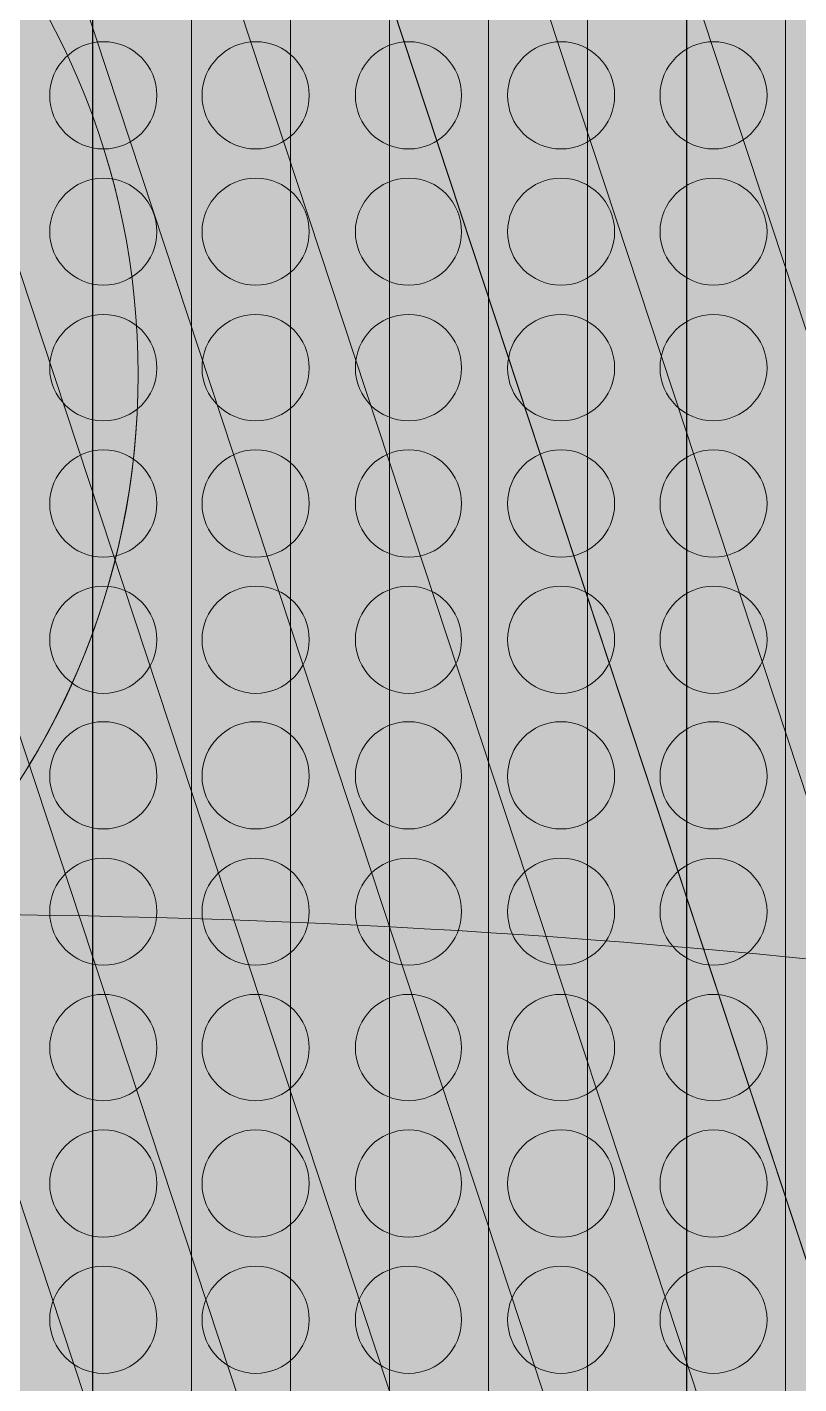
# Model space of a CAD drawing. Header units: inches. Extents: x 243 to 900, y -519 to -86.
# Drawn here: x 701.53 to 714.06, y -266.02 to -244.01 of the extents above; entities that cross this region are included whole.
import ezdxf

# ---------------------------------------------------------------- set-up
doc = ezdxf.new("R2010")
doc.units = ezdxf.units.IN
doc.header["$MEASUREMENT"] = 0
doc.layers.add('Layer 1', color=7, linetype='Continuous')

# ---------------------------------------------------------------- blocks, each defined once
blk = doc.blocks.new('block 3')
at = {"layer": 'Layer 1', "lineweight": 0}
blk.add_open_spline([(898.138, -484.267), (898.138, -494.991), (889.368, -503.763), (878.645, -503.763), (878.645, -503.763), (266.12, -503.763), (266.12, -503.763), (255.397, -503.763), (246.624, -494.991), (246.624, -484.267), (246.624, -484.267), (246.624, -108.507), (246.624, -108.507), (246.624, -97.783), (255.397, -89.011), (266.12, -89.011), (266.12, -89.011), (878.645, -89.011), (878.645, -89.011), (889.368, -89.011), (898.138, -97.783), (898.138, -108.507), (898.138, -108.507), (898.138, -484.267), (898.138, -484.267)], degree=3, knots=[0, 0, 0, 0, 1, 1, 1, 2, 2, 2, 3, 3, 3, 4, 4, 4, 5, 5, 5, 6, 6, 6, 7, 7, 7, 8, 8, 8, 8], dxfattribs=at)
blk = doc.blocks.new('block 2')
at = {"layer": 'Layer 1'}
blk.add_blockref('block 3', (0, 0), dxfattribs=at)
blk = doc.blocks.new('block 196')
at = {"layer": 'Layer 1', "lineweight": 0}
for points in [[(703.64, -245.111), (703.64, -245.6), (703.26, -245.982), (702.771, -245.982), (702.297, -245.982), (701.901, -245.6), (701.901, -245.111), (701.901, -244.64), (702.297, -244.242), (702.771, -244.242), (703.26, -244.242), (703.64, -244.64), (703.64, -245.111)], [(706.112, -245.111), (706.112, -245.6), (705.732, -245.982), (705.243, -245.982), (704.769, -245.982), (704.373, -245.6), (704.373, -245.111), (704.373, -244.64), (704.769, -244.242), (705.243, -244.242), (705.732, -244.242), (706.112, -244.64), (706.112, -245.111)], [(708.585, -245.111), (708.585, -245.6), (708.204, -245.982), (707.728, -245.982), (707.241, -245.982), (706.861, -245.6), (706.861, -245.111), (706.861, -244.64), (707.241, -244.242), (707.728, -244.242), (708.204, -244.242), (708.585, -244.64), (708.585, -245.111)], [(711.069, -245.111), (711.069, -245.6), (710.676, -245.982), (710.202, -245.982), (709.713, -245.982), (709.332, -245.6), (709.332, -245.111), (709.332, -244.64), (709.713, -244.242), (710.202, -244.242), (710.676, -244.242), (711.069, -244.64), (711.069, -245.111)], [(713.542, -245.111), (713.542, -245.6), (713.145, -245.982), (712.672, -245.982), (712.201, -245.982), (711.805, -245.6), (711.805, -245.111), (711.805, -244.64), (712.201, -244.242), (712.672, -244.242), (713.145, -244.242), (713.542, -244.64), (713.542, -245.111)]]:
    blk.add_open_spline(points, degree=3, knots=[0, 0, 0, 0, 1, 1, 1, 2, 2, 2, 3, 3, 3, 4, 4, 4, 4], dxfattribs=at)
blk = doc.blocks.new('block 197')
at = {"layer": 'Layer 1', "lineweight": 0}
for points in [[(703.64, -247.325), (703.64, -247.797), (703.26, -248.193), (702.771, -248.193), (702.297, -248.193), (701.901, -247.797), (701.901, -247.325), (701.901, -246.852), (702.297, -246.455), (702.771, -246.455), (703.26, -246.455), (703.64, -246.852), (703.64, -247.325)], [(706.112, -247.325), (706.112, -247.797), (705.732, -248.193), (705.243, -248.193), (704.769, -248.193), (704.373, -247.797), (704.373, -247.325), (704.373, -246.852), (704.769, -246.455), (705.243, -246.455), (705.732, -246.455), (706.112, -246.852), (706.112, -247.325)], [(708.585, -247.325), (708.585, -247.797), (708.204, -248.193), (707.728, -248.193), (707.241, -248.193), (706.861, -247.797), (706.861, -247.325), (706.861, -246.852), (707.241, -246.455), (707.728, -246.455), (708.204, -246.455), (708.585, -246.852), (708.585, -247.325)], [(711.069, -247.325), (711.069, -247.797), (710.676, -248.193), (710.202, -248.193), (709.713, -248.193), (709.332, -247.797), (709.332, -247.325), (709.332, -246.852), (709.713, -246.455), (710.202, -246.455), (710.676, -246.455), (711.069, -246.852), (711.069, -247.325)], [(713.542, -247.325), (713.542, -247.797), (713.145, -248.193), (712.672, -248.193), (712.201, -248.193), (711.805, -247.797), (711.805, -247.325), (711.805, -246.852), (712.201, -246.455), (712.672, -246.455), (713.145, -246.455), (713.542, -246.852), (713.542, -247.325)]]:
    blk.add_open_spline(points, degree=3, knots=[0, 0, 0, 0, 1, 1, 1, 2, 2, 2, 3, 3, 3, 4, 4, 4, 4], dxfattribs=at)
blk = doc.blocks.new('block 198')
at = {"layer": 'Layer 1', "lineweight": 0}
for points in [[(703.64, -249.538), (703.64, -250.011), (703.26, -250.392), (702.771, -250.392), (702.297, -250.392), (701.901, -250.011), (701.901, -249.538), (701.901, -249.047), (702.297, -248.669), (702.771, -248.669), (703.26, -248.669), (703.64, -249.047), (703.64, -249.538)], [(706.112, -249.538), (706.112, -250.011), (705.732, -250.392), (705.243, -250.392), (704.769, -250.392), (704.373, -250.011), (704.373, -249.538), (704.373, -249.047), (704.769, -248.669), (705.243, -248.669), (705.732, -248.669), (706.112, -249.047), (706.112, -249.538)], [(708.585, -249.538), (708.585, -250.011), (708.204, -250.392), (707.728, -250.392), (707.241, -250.392), (706.861, -250.011), (706.861, -249.538), (706.861, -249.047), (707.241, -248.669), (707.728, -248.669), (708.204, -248.669), (708.585, -249.047), (708.585, -249.538)], [(711.069, -249.538), (711.069, -250.011), (710.676, -250.392), (710.202, -250.392), (709.713, -250.392), (709.332, -250.011), (709.332, -249.538), (709.332, -249.047), (709.713, -248.669), (710.202, -248.669), (710.676, -248.669), (711.069, -249.047), (711.069, -249.538)], [(713.542, -249.538), (713.542, -250.011), (713.145, -250.392), (712.672, -250.392), (712.201, -250.392), (711.805, -250.011), (711.805, -249.538), (711.805, -249.047), (712.201, -248.669), (712.672, -248.669), (713.145, -248.669), (713.542, -249.047), (713.542, -249.538)]]:
    blk.add_open_spline(points, degree=3, knots=[0, 0, 0, 0, 1, 1, 1, 2, 2, 2, 3, 3, 3, 4, 4, 4, 4], dxfattribs=at)
blk = doc.blocks.new('block 199')
at = {"layer": 'Layer 1', "lineweight": 0}
for points in [[(703.64, -251.734), (703.64, -252.221), (703.26, -252.604), (702.771, -252.604), (702.297, -252.604), (701.901, -252.221), (701.901, -251.734), (701.901, -251.261), (702.297, -250.864), (702.771, -250.864), (703.26, -250.864), (703.64, -251.261), (703.64, -251.734)], [(706.112, -251.734), (706.112, -252.221), (705.732, -252.604), (705.243, -252.604), (704.769, -252.604), (704.373, -252.221), (704.373, -251.734), (704.373, -251.261), (704.769, -250.864), (705.243, -250.864), (705.732, -250.864), (706.112, -251.261), (706.112, -251.734)], [(708.585, -251.734), (708.585, -252.221), (708.204, -252.604), (707.728, -252.604), (707.241, -252.604), (706.861, -252.221), (706.861, -251.734), (706.861, -251.261), (707.241, -250.864), (707.728, -250.864), (708.204, -250.864), (708.585, -251.261), (708.585, -251.734)], [(711.069, -251.734), (711.069, -252.221), (710.676, -252.604), (710.202, -252.604), (709.713, -252.604), (709.332, -252.221), (709.332, -251.734), (709.332, -251.261), (709.713, -250.864), (710.202, -250.864), (710.676, -250.864), (711.069, -251.261), (711.069, -251.734)], [(713.542, -251.734), (713.542, -252.221), (713.145, -252.604), (712.672, -252.604), (712.201, -252.604), (711.805, -252.221), (711.805, -251.734), (711.805, -251.261), (712.201, -250.864), (712.672, -250.864), (713.145, -250.864), (713.542, -251.261), (713.542, -251.734)]]:
    blk.add_open_spline(points, degree=3, knots=[0, 0, 0, 0, 1, 1, 1, 2, 2, 2, 3, 3, 3, 4, 4, 4, 4], dxfattribs=at)
blk = doc.blocks.new('block 200')
at = {"layer": 'Layer 1', "lineweight": 0}
for points in [[(703.64, -253.946), (703.64, -254.42), (703.26, -254.815), (702.771, -254.815), (702.297, -254.815), (701.901, -254.42), (701.901, -253.946), (701.901, -253.46), (702.297, -253.077), (702.771, -253.077), (703.26, -253.077), (703.64, -253.46), (703.64, -253.946)], [(706.112, -253.946), (706.112, -254.42), (705.732, -254.815), (705.243, -254.815), (704.769, -254.815), (704.373, -254.42), (704.373, -253.946), (704.373, -253.46), (704.769, -253.077), (705.243, -253.077), (705.732, -253.077), (706.112, -253.46), (706.112, -253.946)], [(708.585, -253.946), (708.585, -254.42), (708.204, -254.815), (707.728, -254.815), (707.241, -254.815), (706.861, -254.42), (706.861, -253.946), (706.861, -253.46), (707.241, -253.077), (707.728, -253.077), (708.204, -253.077), (708.585, -253.46), (708.585, -253.946)], [(711.069, -253.946), (711.069, -254.42), (710.676, -254.815), (710.202, -254.815), (709.713, -254.815), (709.332, -254.42), (709.332, -253.946), (709.332, -253.46), (709.713, -253.077), (710.202, -253.077), (710.676, -253.077), (711.069, -253.46), (711.069, -253.946)], [(713.542, -253.946), (713.542, -254.42), (713.145, -254.815), (712.672, -254.815), (712.201, -254.815), (711.805, -254.42), (711.805, -253.946), (711.805, -253.46), (712.201, -253.077), (712.672, -253.077), (713.145, -253.077), (713.542, -253.46), (713.542, -253.946)]]:
    blk.add_open_spline(points, degree=3, knots=[0, 0, 0, 0, 1, 1, 1, 2, 2, 2, 3, 3, 3, 4, 4, 4, 4], dxfattribs=at)
blk = doc.blocks.new('block 201')
at = {"layer": 'Layer 1', "lineweight": 0}
for points in [[(703.64, -256.161), (703.64, -256.634), (703.26, -257.015), (702.771, -257.015), (702.297, -257.015), (701.901, -256.634), (701.901, -256.161), (701.901, -255.672), (702.297, -255.275), (702.771, -255.275), (703.26, -255.275), (703.64, -255.672), (703.64, -256.161)], [(706.112, -256.161), (706.112, -256.634), (705.732, -257.015), (705.243, -257.015), (704.769, -257.015), (704.373, -256.634), (704.373, -256.161), (704.373, -255.672), (704.769, -255.275), (705.243, -255.275), (705.732, -255.275), (706.112, -255.672), (706.112, -256.161)], [(708.585, -256.161), (708.585, -256.634), (708.204, -257.015), (707.728, -257.015), (707.241, -257.015), (706.861, -256.634), (706.861, -256.161), (706.861, -255.672), (707.241, -255.275), (707.728, -255.275), (708.204, -255.275), (708.585, -255.672), (708.585, -256.161)], [(711.069, -256.161), (711.069, -256.634), (710.676, -257.015), (710.202, -257.015), (709.713, -257.015), (709.332, -256.634), (709.332, -256.161), (709.332, -255.672), (709.713, -255.275), (710.202, -255.275), (710.676, -255.275), (711.069, -255.672), (711.069, -256.161)], [(713.542, -256.161), (713.542, -256.634), (713.145, -257.015), (712.672, -257.015), (712.201, -257.015), (711.805, -256.634), (711.805, -256.161), (711.805, -255.672), (712.201, -255.275), (712.672, -255.275), (713.145, -255.275), (713.542, -255.672), (713.542, -256.161)]]:
    blk.add_open_spline(points, degree=3, knots=[0, 0, 0, 0, 1, 1, 1, 2, 2, 2, 3, 3, 3, 4, 4, 4, 4], dxfattribs=at)
blk = doc.blocks.new('block 202')
at = {"layer": 'Layer 1', "lineweight": 0}
for points in [[(703.64, -258.357), (703.64, -258.844), (703.26, -259.226), (702.771, -259.226), (702.297, -259.226), (701.901, -258.844), (701.901, -258.357), (701.901, -257.869), (702.297, -257.488), (702.771, -257.488), (703.26, -257.488), (703.64, -257.869), (703.64, -258.357)], [(706.112, -258.357), (706.112, -258.844), (705.732, -259.226), (705.243, -259.226), (704.769, -259.226), (704.373, -258.844), (704.373, -258.357), (704.373, -257.869), (704.769, -257.488), (705.243, -257.488), (705.732, -257.488), (706.112, -257.869), (706.112, -258.357)], [(708.585, -258.357), (708.585, -258.844), (708.204, -259.226), (707.728, -259.226), (707.241, -259.226), (706.861, -258.844), (706.861, -258.357), (706.861, -257.869), (707.241, -257.488), (707.728, -257.488), (708.204, -257.488), (708.585, -257.869), (708.585, -258.357)], [(711.069, -258.357), (711.069, -258.844), (710.676, -259.226), (710.202, -259.226), (709.713, -259.226), (709.332, -258.844), (709.332, -258.357), (709.332, -257.869), (709.713, -257.488), (710.202, -257.488), (710.676, -257.488), (711.069, -257.869), (711.069, -258.357)], [(713.542, -258.357), (713.542, -258.844), (713.145, -259.226), (712.672, -259.226), (712.201, -259.226), (711.805, -258.844), (711.805, -258.357), (711.805, -257.869), (712.201, -257.488), (712.672, -257.488), (713.145, -257.488), (713.542, -257.869), (713.542, -258.357)]]:
    blk.add_open_spline(points, degree=3, knots=[0, 0, 0, 0, 1, 1, 1, 2, 2, 2, 3, 3, 3, 4, 4, 4, 4], dxfattribs=at)
blk = doc.blocks.new('block 203')
at = {"layer": 'Layer 1', "lineweight": 0}
for points in [[(703.64, -260.568), (703.64, -261.041), (703.26, -261.425), (702.771, -261.425), (702.297, -261.425), (701.901, -261.041), (701.901, -260.568), (701.901, -260.082), (702.297, -259.699), (702.771, -259.699), (703.26, -259.699), (703.64, -260.082), (703.64, -260.568)], [(706.112, -260.568), (706.112, -261.041), (705.732, -261.425), (705.243, -261.425), (704.769, -261.425), (704.373, -261.041), (704.373, -260.568), (704.373, -260.082), (704.769, -259.699), (705.243, -259.699), (705.732, -259.699), (706.112, -260.082), (706.112, -260.568)], [(708.585, -260.568), (708.585, -261.041), (708.204, -261.425), (707.728, -261.425), (707.241, -261.425), (706.861, -261.041), (706.861, -260.568), (706.861, -260.082), (707.241, -259.699), (707.728, -259.699), (708.204, -259.699), (708.585, -260.082), (708.585, -260.568)], [(711.069, -260.568), (711.069, -261.041), (710.676, -261.425), (710.202, -261.425), (709.713, -261.425), (709.332, -261.041), (709.332, -260.568), (709.332, -260.082), (709.713, -259.699), (710.202, -259.699), (710.676, -259.699), (711.069, -260.082), (711.069, -260.568)], [(713.542, -260.568), (713.542, -261.041), (713.145, -261.425), (712.672, -261.425), (712.201, -261.425), (711.805, -261.041), (711.805, -260.568), (711.805, -260.082), (712.201, -259.699), (712.672, -259.699), (713.145, -259.699), (713.542, -260.082), (713.542, -260.568)]]:
    blk.add_open_spline(points, degree=3, knots=[0, 0, 0, 0, 1, 1, 1, 2, 2, 2, 3, 3, 3, 4, 4, 4, 4], dxfattribs=at)
blk = doc.blocks.new('block 204')
at = {"layer": 'Layer 1', "lineweight": 0}
for points in [[(703.64, -262.768), (703.64, -263.255), (703.26, -263.637), (702.771, -263.637), (702.297, -263.637), (701.901, -263.255), (701.901, -262.768), (701.901, -262.294), (702.297, -261.898), (702.771, -261.898), (703.26, -261.898), (703.64, -262.294), (703.64, -262.768)], [(706.112, -262.768), (706.112, -263.255), (705.732, -263.637), (705.243, -263.637), (704.769, -263.637), (704.373, -263.255), (704.373, -262.768), (704.373, -262.294), (704.769, -261.898), (705.243, -261.898), (705.732, -261.898), (706.112, -262.294), (706.112, -262.768)], [(708.585, -262.768), (708.585, -263.255), (708.204, -263.637), (707.728, -263.637), (707.241, -263.637), (706.861, -263.255), (706.861, -262.768), (706.861, -262.294), (707.241, -261.898), (707.728, -261.898), (708.204, -261.898), (708.585, -262.294), (708.585, -262.768)], [(711.069, -262.768), (711.069, -263.255), (710.676, -263.637), (710.202, -263.637), (709.713, -263.637), (709.332, -263.255), (709.332, -262.768), (709.332, -262.294), (709.713, -261.898), (710.202, -261.898), (710.676, -261.898), (711.069, -262.294), (711.069, -262.768)], [(713.542, -262.768), (713.542, -263.255), (713.145, -263.637), (712.672, -263.637), (712.201, -263.637), (711.805, -263.255), (711.805, -262.768), (711.805, -262.294), (712.201, -261.898), (712.672, -261.898), (713.145, -261.898), (713.542, -262.294), (713.542, -262.768)]]:
    blk.add_open_spline(points, degree=3, knots=[0, 0, 0, 0, 1, 1, 1, 2, 2, 2, 3, 3, 3, 4, 4, 4, 4], dxfattribs=at)
blk = doc.blocks.new('block 205')
at = {"layer": 'Layer 1', "lineweight": 0}
for points in [[(703.64, -264.979), (703.64, -265.454), (703.26, -265.849), (702.771, -265.849), (702.297, -265.849), (701.901, -265.454), (701.901, -264.979), (701.901, -264.49), (702.297, -264.11), (702.771, -264.11), (703.26, -264.11), (703.64, -264.49), (703.64, -264.979)], [(706.112, -264.979), (706.112, -265.454), (705.732, -265.849), (705.243, -265.849), (704.769, -265.849), (704.373, -265.454), (704.373, -264.979), (704.373, -264.49), (704.769, -264.11), (705.243, -264.11), (705.732, -264.11), (706.112, -264.49), (706.112, -264.979)], [(708.585, -264.979), (708.585, -265.454), (708.204, -265.849), (707.728, -265.849), (707.241, -265.849), (706.861, -265.454), (706.861, -264.979), (706.861, -264.49), (707.241, -264.11), (707.728, -264.11), (708.204, -264.11), (708.585, -264.49), (708.585, -264.979)], [(711.069, -264.979), (711.069, -265.454), (710.676, -265.849), (710.202, -265.849), (709.713, -265.849), (709.332, -265.454), (709.332, -264.979), (709.332, -264.49), (709.713, -264.11), (710.202, -264.11), (710.676, -264.11), (711.069, -264.49), (711.069, -264.979)], [(713.542, -264.979), (713.542, -265.454), (713.145, -265.849), (712.672, -265.849), (712.201, -265.849), (711.805, -265.454), (711.805, -264.979), (711.805, -264.49), (712.201, -264.11), (712.672, -264.11), (713.145, -264.11), (713.542, -264.49), (713.542, -264.979)]]:
    blk.add_open_spline(points, degree=3, knots=[0, 0, 0, 0, 1, 1, 1, 2, 2, 2, 3, 3, 3, 4, 4, 4, 4], dxfattribs=at)
blk = doc.blocks.new('block 150')
at = {"layer": 'Layer 1'}
for name in ['block 196', 'block 197', 'block 198', 'block 199', 'block 200', 'block 201', 'block 202', 'block 203', 'block 204', 'block 205']:
    blk.add_blockref(name, (0, 0), dxfattribs=at)
blk = doc.blocks.new('block 149')
at = {"layer": 'Layer 1'}
blk.add_blockref('block 150', (0, 0), dxfattribs=at)
blk = doc.blocks.new('block 4')
at = {"layer": 'Layer 1'}
blk.add_blockref('block 149', (0, 0), dxfattribs=at)
blk = doc.blocks.new('block 291')
at = {"layer": 'Layer 1', "true_color": 0x127cc0}
h = blk.add_hatch(color=152, dxfattribs=at)
h.dxf.hatch_style = 2
h.paths.add_polyline_path([(682.487, -205.731), (729.479, -348.041), (727.237, -348.784), (679.996, -205.731)])
at = {"layer": 'Layer 1', "true_color": 0x167bbf}
h = blk.add_hatch(color=152, dxfattribs=at)
h.dxf.hatch_style = 2
h.paths.add_polyline_path([(684.975, -205.731), (731.726, -347.301), (729.479, -348.041), (682.487, -205.731)])
at = {"layer": 'Layer 1', "true_color": 0x157abf}
h = blk.add_hatch(color=152, dxfattribs=at)
h.dxf.hatch_style = 2
h.paths.add_polyline_path([(687.465, -205.731), (733.971, -346.558), (731.726, -347.301), (684.975, -205.731)])
at = {"layer": 'Layer 1', "true_color": 0x1479be}
h = blk.add_hatch(color=152, dxfattribs=at)
h.dxf.hatch_style = 2
h.paths.add_polyline_path([(689.953, -205.731), (734.722, -341.298), (734.722, -346.312), (733.968, -346.558), (687.465, -205.731)])
at = {"layer": 'Layer 1', "true_color": 0x1279be}
h = blk.add_hatch(color=152, dxfattribs=at)
h.dxf.hatch_style = 2
h.paths.add_polyline_path([(692.444, -205.731), (734.722, -333.76), (734.722, -341.298), (689.953, -205.731)])
at = {"layer": 'Layer 1', "true_color": 0x1479be}
h = blk.add_hatch(color=152, dxfattribs=at)
h.dxf.hatch_style = 2
h.paths.add_polyline_path([(694.934, -205.731), (734.722, -326.223), (734.722, -333.76), (692.444, -205.731)])
at = {"layer": 'Layer 1', "true_color": 0x0b77bd}
h = blk.add_hatch(color=152, dxfattribs=at)
h.dxf.hatch_style = 2
h.paths.add_polyline_path([(697.422, -205.731), (734.722, -318.684), (734.722, -326.223), (694.932, -205.731)])
at = {"layer": 'Layer 1', "true_color": 0x0e75bb}
h = blk.add_hatch(color=152, dxfattribs=at)
h.dxf.hatch_style = 2
h.paths.add_polyline_path([(699.912, -205.731), (734.722, -311.146), (734.722, -318.684), (697.422, -205.731)])
h = blk.add_hatch(color=152, dxfattribs=at)
h.dxf.hatch_style = 2
h.paths.add_polyline_path([(702.4, -205.731), (734.722, -303.609), (734.722, -311.146), (699.912, -205.731)])
at = {"layer": 'Layer 1', "lineweight": 0}
for points in [[(682.487, -205.731), (729.479, -348.041), (727.237, -348.784), (679.996, -205.731), (682.487, -205.731)], [(684.975, -205.731), (731.726, -347.301), (729.479, -348.041), (682.487, -205.731), (684.975, -205.731)], [(687.465, -205.731), (733.971, -346.558), (731.726, -347.301), (684.975, -205.731), (687.465, -205.731)], [(689.953, -205.731), (734.722, -341.298), (734.722, -346.312), (733.968, -346.558), (687.465, -205.731), (689.953, -205.731)], [(692.444, -205.731), (734.722, -333.76), (734.722, -341.298), (689.953, -205.731), (692.444, -205.731)], [(694.934, -205.731), (734.722, -326.223), (734.722, -333.76), (692.444, -205.731), (694.934, -205.731)], [(697.422, -205.731), (734.722, -318.684), (734.722, -326.223), (694.932, -205.731), (697.422, -205.731)], [(699.912, -205.731), (734.722, -311.146), (734.722, -318.684), (697.422, -205.731), (699.912, -205.731)], [(702.4, -205.731), (734.722, -303.609), (734.722, -311.146), (699.912, -205.731), (702.4, -205.731)]]:
    blk.add_lwpolyline(points, dxfattribs=at)
blk.add_open_spline([(691.095, -319.02), (691.095, -319.02), (589.582, -319.02), (589.582, -319.02), (589.582, -319.02), (589.582, -351.156), (589.582, -351.156), (589.582, -351.156), (695.458, -351.156), (695.458, -351.156), (717.145, -351.156), (734.722, -333.577), (734.722, -311.891), (734.722, -311.891), (734.722, -302.64), (734.722, -302.64), (734.722, -293.508), (731.599, -285.112), (726.37, -278.443), (731.599, -271.777), (734.722, -263.378), (734.722, -254.249), (734.722, -254.249), (734.722, -244.998), (734.722, -244.998), (734.722, -223.309), (717.145, -205.731), (695.458, -205.731), (695.458, -205.731), (619.679, -205.731), (619.679, -205.731), (619.679, -205.731), (614.577, -205.731), (614.577, -205.731), (614.577, -205.731), (589.582, -205.731), (589.582, -205.731), (589.582, -205.731), (589.582, -312.591), (589.582, -312.591), (589.582, -312.591), (619.679, -312.591), (619.679, -312.591), (619.679, -312.591), (619.679, -237.403), (619.679, -237.403), (619.679, -237.403), (691.095, -237.403), (691.095, -237.403), (697.856, -237.403), (703.336, -242.883), (703.336, -249.642), (703.336, -256.404), (697.856, -261.887), (691.095, -261.887), (691.095, -261.887), (627.844, -261.887), (627.844, -261.887), (627.844, -261.887), (627.844, -294.535), (627.844, -294.535), (627.844, -294.535), (691.095, -294.535), (691.095, -294.535), (697.856, -294.535), (703.336, -300.013), (703.336, -306.776), (703.336, -313.538), (697.856, -319.02), (691.095, -319.02)], degree=3, knots=[0, 0, 0, 0, 1, 1, 1, 2, 2, 2, 3, 3, 3, 4, 4, 4, 5, 5, 5, 6, 6, 6, 7, 7, 7, 8, 8, 8, 9, 9, 9, 10, 10, 10, 11, 11, 11, 12, 12, 12, 13, 13, 13, 14, 14, 14, 15, 15, 15, 16, 16, 16, 17, 17, 17, 18, 18, 18, 19, 19, 19, 20, 20, 20, 21, 21, 21, 22, 22, 22, 23, 23, 23, 23], dxfattribs=at)
blk = doc.blocks.new('block 290')
at = {"layer": 'Layer 1'}
blk.add_blockref('block 291', (0, 0), dxfattribs=at)
blk = doc.blocks.new('block 289')
at = {"layer": 'Layer 1'}
blk.add_blockref('block 290', (0, 0), dxfattribs=at)
blk = doc.blocks.new('block 293')
at = {"layer": 'Layer 1', "true_color": 0x1171b8}
h = blk.add_hatch(color=152, dxfattribs=at)
h.dxf.hatch_style = 2
h.paths.add_polyline_path([(700.991, -205.731), (702.596, -205.731), (702.596, -310.374), (700.991, -310.374)])
at = {"layer": 'Layer 1', "true_color": 0x1470b7}
h = blk.add_hatch(color=152, dxfattribs=at)
h.dxf.hatch_style = 2
h.paths.add_polyline_path([(702.599, -205.731), (704.203, -205.731), (704.203, -310.374), (702.599, -310.374)])
at = {"layer": 'Layer 1', "true_color": 0x136fb7}
h = blk.add_hatch(color=152, dxfattribs=at)
h.dxf.hatch_style = 2
h.paths.add_polyline_path([(704.203, -205.731), (705.808, -205.731), (705.808, -310.374), (704.203, -310.374)])
at = {"layer": 'Layer 1', "true_color": 0x166eb6}
h = blk.add_hatch(color=152, dxfattribs=at)
h.dxf.hatch_style = 2
h.paths.add_polyline_path([(705.811, -205.731), (707.416, -205.731), (707.416, -310.374), (705.811, -310.374)])
at = {"layer": 'Layer 1', "true_color": 0x126db5}
h = blk.add_hatch(color=152, dxfattribs=at)
h.dxf.hatch_style = 2
h.paths.add_polyline_path([(707.416, -205.731), (709.021, -205.731), (709.021, -310.374), (707.416, -310.374)])
at = {"layer": 'Layer 1', "true_color": 0x116cb4}
h = blk.add_hatch(color=152, dxfattribs=at)
h.dxf.hatch_style = 2
h.paths.add_polyline_path([(709.023, -205.731), (710.631, -205.731), (710.631, -310.374), (709.023, -310.374)])
at = {"layer": 'Layer 1', "true_color": 0x106bb4}
h = blk.add_hatch(color=152, dxfattribs=at)
h.dxf.hatch_style = 2
h.paths.add_polyline_path([(710.631, -205.731), (712.233, -205.731), (712.233, -310.374), (710.631, -310.374)])
at = {"layer": 'Layer 1', "true_color": 0x136ab3}
h = blk.add_hatch(color=152, dxfattribs=at)
h.dxf.hatch_style = 2
h.paths.add_polyline_path([(712.238, -205.731), (713.843, -205.731), (713.843, -310.374), (712.238, -310.374)])
h = blk.add_hatch(color=152, dxfattribs=at)
h.dxf.hatch_style = 2
h.paths.add_polyline_path([(713.843, -205.731), (715.448, -205.731), (715.448, -310.374), (713.843, -310.374)])
at = {"layer": 'Layer 1', "lineweight": 0}
for points in [[(700.991, -205.731), (702.596, -205.731), (702.596, -310.374), (700.991, -310.374), (700.991, -205.731)], [(702.599, -205.731), (704.203, -205.731), (704.203, -310.374), (702.599, -310.374), (702.599, -205.731)], [(704.203, -205.731), (705.808, -205.731), (705.808, -310.374), (704.203, -310.374), (704.203, -205.731)], [(705.811, -205.731), (707.416, -205.731), (707.416, -310.374), (705.811, -310.374), (705.811, -205.731)], [(707.416, -205.731), (709.021, -205.731), (709.021, -310.374), (707.416, -310.374), (707.416, -205.731)], [(709.023, -205.731), (710.631, -205.731), (710.631, -310.374), (709.023, -310.374), (709.023, -205.731)], [(710.631, -205.731), (712.233, -205.731), (712.233, -310.374), (710.631, -310.374), (710.631, -205.731)], [(712.238, -205.731), (713.843, -205.731), (713.843, -310.374), (712.238, -310.374), (712.238, -205.731)], [(713.843, -205.731), (715.448, -205.731), (715.448, -310.374), (713.843, -310.374), (713.843, -205.731)]]:
    blk.add_lwpolyline(points, dxfattribs=at)
blk.add_open_spline([(619.679, -205.733), (619.679, -205.733), (614.577, -205.733), (614.577, -205.733), (614.577, -205.733), (589.585, -205.733), (589.585, -205.733), (589.585, -205.733), (589.585, -310.374), (589.585, -310.374), (598.246, -299.877), (608.385, -290.641), (619.679, -282.975), (619.679, -282.975), (619.679, -237.403), (619.679, -237.403), (619.679, -237.403), (691.095, -237.403), (691.095, -237.403), (697.853, -237.403), (703.336, -242.88), (703.336, -249.642), (703.336, -253.078), (701.917, -256.179), (699.638, -258.405), (699.688, -258.405), (699.738, -258.401), (699.786, -258.401), (711.517, -258.401), (722.912, -259.826), (733.817, -262.491), (734.388, -259.832), (734.722, -257.081), (734.722, -254.249), (734.722, -254.249), (734.722, -244.998), (734.722, -244.998), (734.722, -223.309), (717.145, -205.733), (695.458, -205.733), (695.458, -205.733), (619.679, -205.733), (619.679, -205.733)], degree=3, knots=[0, 0, 0, 0, 1, 1, 1, 2, 2, 2, 3, 3, 3, 4, 4, 4, 5, 5, 5, 6, 6, 6, 7, 7, 7, 8, 8, 8, 9, 9, 9, 10, 10, 10, 11, 11, 11, 12, 12, 12, 13, 13, 13, 14, 14, 14, 14], dxfattribs=at)
blk = doc.blocks.new('block 283')
at = {"layer": 'Layer 1'}
for name in ['block 289', 'block 293']:
    blk.add_blockref(name, (0, 0), dxfattribs=at)

msp = doc.modelspace()

# ---------------------------------------------------------------- linework, layer by layer
at = {"layer": 'Layer 1', "lineweight": 0}
msp.add_open_spline([(771.889, -89.011), (771.889, -89.011), (266.12, -89.011), (266.12, -89.011), (255.397, -89.011), (246.624, -97.783), (246.624, -108.507), (246.624, -108.507), (246.624, -499.044), (246.624, -499.044), (246.624, -509.767), (255.397, -518.54), (266.12, -518.54), (266.12, -518.54), (371.556, -518.54), (371.556, -518.54), (400.967, -304.591), (562.913, -132.915), (771.889, -89.011)], degree=3, knots=[0, 0, 0, 0, 1, 1, 1, 2, 2, 2, 3, 3, 3, 4, 4, 4, 5, 5, 5, 6, 6, 6, 6], dxfattribs=at)

# ---------------------------------------------------------------- block references
at = {"layer": 'Layer 1'}
for name in ['block 2', 'block 4', 'block 283']:
    msp.add_blockref(name, (0, 0), dxfattribs=at)

doc.saveas('drawing.dxf')
